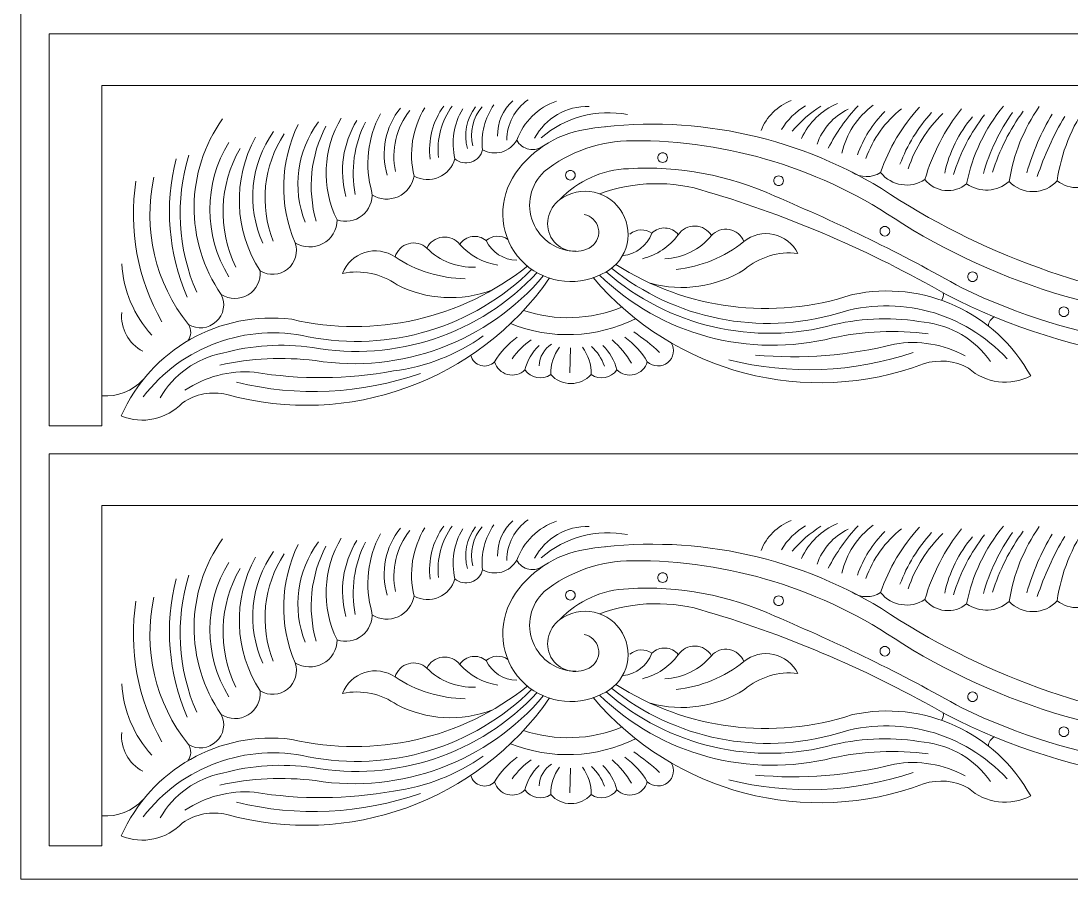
# Model space of a CAD drawing. Header units: millimetres. Extents: x 4338 to 4582, y 3188 to 3439.
# Drawn here: x 4337.5 to 4412.3, y 3316.9 to 3378 of the extents above; entities that cross this region are included whole.
import ezdxf

# ---------------------------------------------------------------- set-up
doc = ezdxf.new("R2010")
doc.units = ezdxf.units.MM
doc.header["$MEASUREMENT"] = 0
doc.layers.add('SITARA ALL', color=18, linetype='Continuous', true_color=0x000000)

msp = doc.modelspace()

# ---------------------------------------------------------------- linework, layer by layer
at = {"layer": 'SITARA ALL', "lineweight": 9}
for points, knots in [([(4337.525, 3438.894), (4337.525, 3438.894), (4581.525, 3438.894), (4581.525, 3438.894), (4581.525, 3438.894), (4581.525, 3316.894), (4581.525, 3316.894), (4581.525, 3316.894), (4337.525, 3316.894), (4337.525, 3316.894), (4337.525, 3316.894), (4337.525, 3438.894), (4337.525, 3438.894)], [0, 0, 0, 0, 0.25, 0.25, 0.25, 0.5, 0.5, 0.5, 0.75, 0.75, 0.75, 1, 1, 1, 1]), ([(4539.525, 3349.167), (4539.525, 3349.167), (4535.762, 3349.167), (4535.762, 3349.167), (4535.762, 3349.167), (4535.762, 3373.394), (4535.762, 3373.394), (4535.762, 3373.394), (4439.525, 3373.394), (4439.525, 3373.394), (4439.525, 3373.394), (4343.288, 3373.394), (4343.288, 3373.394), (4343.288, 3373.394), (4343.288, 3349.167), (4343.288, 3349.167), (4343.288, 3349.167), (4339.525, 3349.167), (4339.525, 3349.167), (4339.525, 3349.167), (4339.525, 3377.076), (4339.525, 3377.076)], [0, 0, 0, 0, 0.125, 0.125, 0.125, 0.25, 0.25, 0.25, 0.375, 0.375, 0.375, 0.5, 0.5, 0.5, 0.625, 0.625, 0.625, 0.75, 0.75, 0.75, 1, 1, 1, 1]), ([(4539.525, 3377.076), (4539.525, 3377.076), (4539.525, 3349.167), (4539.525, 3349.167), (4539.525, 3349.167), (4539.525, 3377.076), (4539.525, 3377.076), (4539.525, 3377.076), (4439.525, 3377.076), (4439.525, 3377.076), (4439.525, 3377.076), (4339.525, 3377.076), (4339.525, 3377.076), (4339.525, 3377.076), (4339.525, 3349.167), (4339.525, 3349.167)], [0, 0, 0, 0, 0.166667, 0.166667, 0.166667, 0.333333, 0.333333, 0.333333, 0.5, 0.5, 0.5, 0.666667, 0.666667, 0.666667, 1, 1, 1, 1]), ([(4366.274, 3371.815), (4365.382, 3370.358), (4365.105, 3368.607), (4365.505, 3366.946), (4365.393, 3366.299), (4364.967, 3365.751), (4364.368, 3365.483), (4363.769, 3365.215), (4363.072, 3365.265), (4362.515, 3365.612)], [0, 0, 0, 0, 0.25, 0.25, 0.25, 0.5, 0.5, 0.5, 1, 1, 1, 1]), ([(4371.19, 3372.029), (4370.542, 3371.093), (4370.254, 3369.956), (4370.378, 3368.825), (4370.793, 3368.592), (4371.284, 3368.533), (4371.742, 3368.662), (4372.2, 3368.792), (4372.587, 3369.096), (4372.819, 3369.512), (4373.295, 3370.813), (4374.332, 3371.832), (4375.64, 3372.288)], [0, 0, 0, 0, 0.2, 0.2, 0.2, 0.4, 0.4, 0.4, 0.6, 0.6, 0.6, 1, 1, 1, 1]), ([(4404.474, 3371.742), (4403.284, 3370.248), (4402.399, 3368.537), (4401.869, 3366.702), (4402.219, 3366.262), (4402.731, 3365.982), (4403.291, 3365.925), (4403.85, 3365.869), (4404.407, 3366.039), (4404.838, 3366.4), (4405.242, 3368.435), (4406.147, 3370.339), (4407.469, 3371.938)], [0, 0, 0, 0, 0.2, 0.2, 0.2, 0.4, 0.4, 0.4, 0.6, 0.6, 0.6, 1, 1, 1, 1]), ([(4410.003, 3371.895), (4408.9, 3370.303), (4408.17, 3368.485), (4407.866, 3366.573), (4407.025, 3365.807), (4405.761, 3365.735), (4404.838, 3366.4)], [0, 0, 0, 0, 0.333333, 0.333333, 0.333333, 1, 1, 1, 1]), ([(4413.46, 3372.084), (4412.31, 3370.46), (4411.564, 3368.586), (4411.284, 3366.616), (4412.167, 3365.922), (4413.422, 3365.967), (4414.251, 3366.725), (4415.246, 3365.954), (4416.67, 3366.106), (4417.476, 3367.072), (4417.732, 3368.918), (4418.603, 3370.623), (4419.949, 3371.912)], [0, 0, 0, 0, 0.2, 0.2, 0.2, 0.4, 0.4, 0.4, 0.6, 0.6, 0.6, 1, 1, 1, 1]), ([(4360.327, 3371.084), (4359, 3368.871), (4358.887, 3366.138), (4360.027, 3363.823), (4360.016, 3363.119), (4359.627, 3362.475), (4359.009, 3362.138), (4358.391, 3361.801), (4357.633, 3361.828), (4357.035, 3362.2)], [0, 0, 0, 0, 0.25, 0.25, 0.25, 0.5, 0.5, 0.5, 1, 1, 1, 1]), ([(4363.105, 3371.383), (4362.189, 3369.665), (4361.974, 3367.66), (4362.507, 3365.788), (4362.567, 3365.153), (4362.302, 3364.53), (4361.803, 3364.134), (4361.304, 3363.737), (4360.632, 3363.621), (4360.027, 3363.823)], [0, 0, 0, 0, 0.25, 0.25, 0.25, 0.5, 0.5, 0.5, 1, 1, 1, 1]), ([(4377.611, 3364.208), (4378.109, 3364.117), (4378.506, 3363.738), (4378.621, 3363.244), (4378.736, 3362.75), (4378.54, 3362.23), (4378.133, 3361.928), (4377.224, 3361.315), (4375.992, 3361.54), (4375.358, 3362.435), (4374.724, 3363.33), (4374.997, 3364.622), (4375.876, 3365.276), (4376.583, 3365.792), (4377.476, 3365.98), (4378.33, 3365.794), (4379.185, 3365.609), (4379.921, 3365.062), (4380.35, 3364.3), (4380.779, 3363.538), (4380.861, 3362.629), (4380.577, 3361.802), (4380.292, 3360.975), (4379.663, 3360.308), (4378.855, 3359.972), (4376.936, 3358.987), (4374.597, 3359.389), (4373.117, 3360.959), (4371.637, 3362.528), (4371.41, 3364.95), (4372.505, 3366.809), (4373.65, 3368.664), (4375.547, 3369.929), (4377.699, 3370.276), (4384.999, 3371.405), (4392.466, 3369.909), (4398.769, 3366.058), (4405.776, 3361.419), (4413.781, 3358.511), (4422.132, 3357.574), (4425.433, 3357.217), (4428.771, 3357.578), (4431.919, 3358.632)], [0, 0, 0, 0, 0.066667, 0.066667, 0.066667, 0.133333, 0.133333, 0.133333, 0.2, 0.2, 0.2, 0.266667, 0.266667, 0.266667, 0.333333, 0.333333, 0.333333, 0.4, 0.4, 0.4, 0.466667, 0.466667, 0.466667, 0.533333, 0.533333, 0.533333, 0.6, 0.6, 0.6, 0.666667, 0.666667, 0.666667, 0.733333, 0.733333, 0.733333, 0.8, 0.8, 0.8, 0.866667, 0.866667, 0.866667, 1, 1, 1, 1]), ([(4357.249, 3370.614), (4355.958, 3367.973), (4355.879, 3364.903), (4357.035, 3362.2), (4357.269, 3361.528), (4357.058, 3360.78), (4356.507, 3360.33), (4355.956, 3359.879), (4355.168, 3359.829), (4354.556, 3360.192)], [0, 0, 0, 0, 0.25, 0.25, 0.25, 0.5, 0.5, 0.5, 1, 1, 1, 1]), ([(4349.448, 3356.378), (4350.079, 3355.998), (4350.886, 3356.083), (4351.424, 3356.586), (4351.962, 3357.089), (4352.112, 3357.865), (4351.776, 3358.52), (4352.356, 3358.145), (4353.1, 3358.133), (4353.692, 3358.491), (4354.283, 3358.849), (4354.619, 3359.504), (4354.556, 3360.192), (4352.695, 3363.06), (4352.564, 3366.723), (4354.214, 3369.717)], [0, 0, 0, 0, 0.166667, 0.166667, 0.166667, 0.333333, 0.333333, 0.333333, 0.5, 0.5, 0.5, 0.666667, 0.666667, 0.666667, 1, 1, 1, 1]), ([(4372.81, 3369.495), (4372.995, 3369.169), (4373.313, 3368.94), (4373.68, 3368.866), (4374.048, 3368.791), (4374.428, 3368.879), (4374.725, 3369.108)], [0, 0, 0, 0, 0.333333, 0.333333, 0.333333, 1, 1, 1, 1]), ([(4433.02, 3358.271), (4430.84, 3357.178), (4428.441, 3356.586), (4426.002, 3356.539), (4416.936, 3356.338), (4408.001, 3358.771), (4400.285, 3363.538), (4394.63, 3367.441), (4387.915, 3369.511), (4381.043, 3369.468), (4378.765, 3369.468), (4376.555, 3368.696), (4374.772, 3367.276), (4373.78, 3366.351), (4373.461, 3364.909), (4373.971, 3363.651), (4374.482, 3362.394), (4375.687, 3361.581), (4377.044, 3361.609)], [0, 0, 0, 0, 0.142857, 0.142857, 0.142857, 0.285714, 0.285714, 0.285714, 0.428571, 0.428571, 0.428571, 0.571429, 0.571429, 0.571429, 0.714286, 0.714286, 0.714286, 1, 1, 1, 1]), ([(4365.505, 3366.946), (4366.047, 3366.653), (4366.692, 3366.624), (4367.258, 3366.866), (4367.824, 3367.108), (4368.248, 3367.591), (4368.412, 3368.184), (4368.731, 3367.904), (4369.175, 3367.814), (4369.579, 3367.946), (4369.983, 3368.079), (4370.286, 3368.41), (4370.378, 3368.825)], [0, 0, 0, 0, 0.2, 0.2, 0.2, 0.4, 0.4, 0.4, 0.6, 0.6, 0.6, 1, 1, 1, 1]), ([(4383.542, 3368.264), (4383.542, 3368.387), (4383.477, 3368.5), (4383.37, 3368.562), (4383.264, 3368.623), (4383.133, 3368.623), (4383.026, 3368.562), (4382.92, 3368.5), (4382.854, 3368.387), (4382.854, 3368.264), (4382.854, 3368.141), (4382.92, 3368.028), (4383.026, 3367.966), (4383.133, 3367.905), (4383.264, 3367.905), (4383.37, 3367.966), (4383.477, 3368.028), (4383.542, 3368.141), (4383.542, 3368.264)], [0, 0, 0, 0, 0.166667, 0.166667, 0.166667, 0.333333, 0.333333, 0.333333, 0.5, 0.5, 0.5, 0.666667, 0.666667, 0.666667, 0.833333, 0.833333, 0.833333, 1, 1, 1, 1]), ([(4375.876, 3365.276), (4377.151, 3366.626), (4378.911, 3367.416), (4380.767, 3367.473), (4384.343, 3367.692), (4387.92, 3367.022), (4391.175, 3365.523), (4395.737, 3363.606), (4400.184, 3361.423), (4404.491, 3358.987), (4412.527, 3355.112), (4421.54, 3353.75), (4430.362, 3355.081), (4432.64, 3355.211), (4434.587, 3356.765), (4435.215, 3358.96), (4435.39, 3359.442), (4435.305, 3359.981), (4434.99, 3360.387), (4434.675, 3360.792), (4434.178, 3361.007), (4433.667, 3360.957)], [0, 0, 0, 0, 0.125, 0.125, 0.125, 0.25, 0.25, 0.25, 0.375, 0.375, 0.375, 0.5, 0.5, 0.5, 0.625, 0.625, 0.625, 0.75, 0.75, 0.75, 1, 1, 1, 1]), ([(4376.978, 3367.011), (4376.978, 3367.134), (4376.913, 3367.248), (4376.807, 3367.309), (4376.7, 3367.37), (4376.569, 3367.37), (4376.463, 3367.309), (4376.356, 3367.248), (4376.291, 3367.134), (4376.291, 3367.011), (4376.291, 3366.888), (4376.356, 3366.775), (4376.463, 3366.713), (4376.569, 3366.652), (4376.7, 3366.652), (4376.807, 3366.713), (4376.913, 3366.775), (4376.978, 3366.888), (4376.978, 3367.011)], [0, 0, 0, 0, 0.166667, 0.166667, 0.166667, 0.333333, 0.333333, 0.333333, 0.5, 0.5, 0.5, 0.666667, 0.666667, 0.666667, 0.833333, 0.833333, 0.833333, 1, 1, 1, 1]), ([(4396.69, 3367.222), (4397.3, 3366.814), (4398.092, 3366.805), (4398.711, 3367.199), (4399.478, 3366.243), (4400.845, 3366.027), (4401.869, 3366.702)], [0, 0, 0, 0, 0.333333, 0.333333, 0.333333, 1, 1, 1, 1]), ([(4346.991, 3366.881), (4346.179, 3363.187), (4347.081, 3359.327), (4349.448, 3356.378), (4349.675, 3356.02), (4349.658, 3355.558), (4349.405, 3355.218)], [0, 0, 0, 0, 0.333333, 0.333333, 0.333333, 1, 1, 1, 1]), ([(4378.715, 3365.683), (4381.179, 3366.595), (4383.881, 3366.649), (4386.38, 3365.838), (4392.312, 3364.063), (4398.02, 3361.605), (4403.386, 3358.514), (4412.474, 3353.826), (4422.891, 3352.406), (4432.901, 3354.496), (4435.155, 3355.113), (4436.656, 3357.237), (4436.478, 3359.568), (4436.472, 3360.82), (4435.655, 3361.923), (4434.46, 3362.295), (4433.264, 3362.667), (4431.986, 3362.25), (4431.271, 3361.222), (4430.847, 3360.251), (4431.236, 3359.118), (4432.166, 3358.612), (4433.097, 3358.105), (4434.107, 3358.193), (4434.691, 3359.077), (4434.983, 3359.665), (4434.762, 3360.379), (4434.189, 3360.701), (4433.616, 3361.022), (4433.066, 3361.056), (4432.716, 3360.5)], [0, 0, 0, 0, 0.090909, 0.090909, 0.090909, 0.181818, 0.181818, 0.181818, 0.272727, 0.272727, 0.272727, 0.363636, 0.363636, 0.363636, 0.454545, 0.454545, 0.454545, 0.545455, 0.545455, 0.545455, 0.636364, 0.636364, 0.636364, 0.727273, 0.727273, 0.727273, 0.818182, 0.818182, 0.818182, 1, 1, 1, 1]), ([(4391.802, 3366.618), (4391.802, 3366.741), (4391.737, 3366.855), (4391.63, 3366.916), (4391.524, 3366.977), (4391.393, 3366.977), (4391.286, 3366.916), (4391.18, 3366.855), (4391.114, 3366.741), (4391.114, 3366.618), (4391.114, 3366.495), (4391.18, 3366.382), (4391.286, 3366.32), (4391.393, 3366.259), (4391.524, 3366.259), (4391.63, 3366.32), (4391.737, 3366.382), (4391.802, 3366.495), (4391.802, 3366.618)], [0, 0, 0, 0, 0.166667, 0.166667, 0.166667, 0.333333, 0.333333, 0.333333, 0.5, 0.5, 0.5, 0.666667, 0.666667, 0.666667, 0.833333, 0.833333, 0.833333, 1, 1, 1, 1]), ([(4407.866, 3366.573), (4408.312, 3366.099), (4408.936, 3365.834), (4409.586, 3365.843), (4410.236, 3365.852), (4410.851, 3366.131), (4411.284, 3366.616)], [0, 0, 0, 0, 0.333333, 0.333333, 0.333333, 1, 1, 1, 1]), ([(4383.355, 3361.065), (4384.644, 3361.118), (4385.851, 3361.714), (4386.675, 3362.707), (4386.43, 3363.121), (4385.99, 3363.379), (4385.509, 3363.392), (4385.029, 3363.404), (4384.579, 3363.172), (4384.313, 3362.772), (4383.687, 3361.923), (4382.783, 3361.319), (4381.759, 3361.066)], [0, 0, 0, 0, 0.2, 0.2, 0.2, 0.4, 0.4, 0.4, 0.6, 0.6, 0.6, 1, 1, 1, 1]), ([(4372.189, 3362.437), (4371.711, 3362.77), (4371.068, 3362.738), (4370.626, 3362.356), (4370.353, 3362.592), (4369.991, 3362.698), (4369.634, 3362.646), (4369.277, 3362.594), (4368.962, 3362.391), (4368.767, 3362.087)], [0, 0, 0, 0, 0.25, 0.25, 0.25, 0.5, 0.5, 0.5, 1, 1, 1, 1]), ([(4380.386, 3361.29), (4381.313, 3361.393), (4382.105, 3362.005), (4382.437, 3362.876), (4381.964, 3363.217), (4381.321, 3363.194), (4380.874, 3362.82)], [0, 0, 0, 0, 0.333333, 0.333333, 0.333333, 1, 1, 1, 1]), ([(4382.327, 3359.318), (4384.598, 3358.693), (4387.026, 3359.045), (4389.026, 3360.291), (4390.071, 3361.186), (4391.444, 3361.604), (4392.811, 3361.445), (4392.478, 3362.133), (4391.847, 3362.63), (4391.1, 3362.793), (4390.354, 3362.956), (4389.577, 3362.771), (4388.987, 3362.285), (4388.812, 3362.732), (4388.418, 3363.056), (4387.946, 3363.141), (4387.474, 3363.226), (4386.995, 3363.064), (4386.675, 3362.707)], [0, 0, 0, 0, 0.142857, 0.142857, 0.142857, 0.285714, 0.285714, 0.285714, 0.428571, 0.428571, 0.428571, 0.571429, 0.571429, 0.571429, 0.714286, 0.714286, 0.714286, 1, 1, 1, 1]), ([(4384.313, 3362.772), (4384.092, 3363.057), (4383.758, 3363.232), (4383.398, 3363.252), (4383.038, 3363.272), (4382.688, 3363.136), (4382.437, 3362.876)], [0, 0, 0, 0, 0.333333, 0.333333, 0.333333, 1, 1, 1, 1]), ([(4399.36, 3363.024), (4399.36, 3363.147), (4399.294, 3363.26), (4399.188, 3363.322), (4399.081, 3363.383), (4398.95, 3363.383), (4398.844, 3363.322), (4398.738, 3363.26), (4398.672, 3363.147), (4398.672, 3363.024), (4398.672, 3362.901), (4398.738, 3362.788), (4398.844, 3362.726), (4398.95, 3362.665), (4399.081, 3362.665), (4399.188, 3362.726), (4399.294, 3362.788), (4399.36, 3362.901), (4399.36, 3363.024)], [0, 0, 0, 0, 0.166667, 0.166667, 0.166667, 0.333333, 0.333333, 0.333333, 0.5, 0.5, 0.5, 0.666667, 0.666667, 0.666667, 0.833333, 0.833333, 0.833333, 1, 1, 1, 1]), ([(4366.421, 3361.816), (4366.069, 3362.142), (4365.574, 3362.263), (4365.111, 3362.135), (4364.649, 3362.007), (4364.288, 3361.653), (4364.154, 3361.192), (4365.635, 3360.207), (4367.366, 3359.667), (4369.144, 3359.637)], [0, 0, 0, 0, 0.25, 0.25, 0.25, 0.5, 0.5, 0.5, 1, 1, 1, 1]), ([(4371.462, 3360.613), (4370.419, 3360.775), (4369.466, 3361.297), (4368.767, 3362.087), (4368.466, 3362.462), (4367.994, 3362.655), (4367.517, 3362.599), (4367.039, 3362.543), (4366.627, 3362.25), (4366.421, 3361.816), (4367.329, 3360.899), (4368.583, 3360.41), (4369.872, 3360.472)], [0, 0, 0, 0, 0.2, 0.2, 0.2, 0.4, 0.4, 0.4, 0.6, 0.6, 0.6, 1, 1, 1, 1]), ([(4364.154, 3361.192), (4363.523, 3361.623), (4362.729, 3361.74), (4362, 3361.51), (4361.271, 3361.281), (4360.689, 3360.734), (4360.419, 3360.019), (4361.766, 3360.298), (4363.17, 3360.001), (4364.291, 3359.202), (4366.393, 3358.138), (4368.842, 3357.999), (4371.049, 3358.822)], [0, 0, 0, 0, 0.2, 0.2, 0.2, 0.4, 0.4, 0.4, 0.6, 0.6, 0.6, 1, 1, 1, 1]), ([(4373.595, 3360.551), (4368.877, 3356.775), (4362.681, 3355.374), (4356.797, 3356.749), (4351.673, 3357.393), (4346.739, 3354.599), (4344.663, 3349.871), (4346.171, 3349.247), (4347.906, 3349.617), (4349.026, 3350.804), (4349.946, 3351.437), (4351.092, 3351.652), (4352.179, 3351.396), (4360.828, 3349.001), (4370.039, 3352.323), (4375.157, 3359.695)], [0, 0, 0, 0, 0.166667, 0.166667, 0.166667, 0.333333, 0.333333, 0.333333, 0.5, 0.5, 0.5, 0.666667, 0.666667, 0.666667, 1, 1, 1, 1]), ([(4379.874, 3360.663), (4384.874, 3357.44), (4391.056, 3356.646), (4396.707, 3358.506), (4401.748, 3359.6), (4406.914, 3357.242), (4409.398, 3352.72), (4407.952, 3351.966), (4406.189, 3352.185), (4404.969, 3353.267), (4403.997, 3353.816), (4402.838, 3353.93), (4401.777, 3353.579), (4393.43, 3350.45), (4384.009, 3352.912), (4378.251, 3359.717)], [0, 0, 0, 0, 0.166667, 0.166667, 0.166667, 0.333333, 0.333333, 0.333333, 0.5, 0.5, 0.5, 0.666667, 0.666667, 0.666667, 1, 1, 1, 1]), ([(4373.899, 3360.321), (4369.725, 3356.167), (4363.75, 3354.365), (4357.974, 3355.512), (4353.555, 3356.492), (4348.974, 3354.82), (4346.229, 3351.222)], [0, 0, 0, 0, 0.333333, 0.333333, 0.333333, 1, 1, 1, 1]), ([(4374.278, 3360.083), (4370.206, 3355.696), (4364.175, 3353.682), (4358.283, 3354.736), (4356.142, 3355.047), (4353.96, 3354.911), (4351.874, 3354.337), (4349.998, 3353.975), (4348.375, 3352.811), (4347.431, 3351.15)], [0, 0, 0, 0, 0.25, 0.25, 0.25, 0.5, 0.5, 0.5, 1, 1, 1, 1]), ([(4351.672, 3353.492), (4353.904, 3353.984), (4356.205, 3354.09), (4358.473, 3353.806), (4364.58, 3352.84), (4370.742, 3355.132), (4374.727, 3359.859)], [0, 0, 0, 0, 0.333333, 0.333333, 0.333333, 1, 1, 1, 1]), ([(4378.703, 3359.898), (4383.089, 3355.634), (4389.362, 3353.941), (4395.295, 3355.427), (4397.529, 3355.909), (4399.831, 3356.005), (4402.098, 3355.712)], [0, 0, 0, 0, 0.333333, 0.333333, 0.333333, 1, 1, 1, 1]), ([(4406.528, 3353.751), (4405.441, 3355.323), (4403.723, 3356.34), (4401.822, 3356.536), (4399.693, 3356.924), (4397.508, 3356.868), (4395.403, 3356.37), (4389.709, 3354.822), (4383.614, 3356.237), (4379.181, 3360.13)], [0, 0, 0, 0, 0.25, 0.25, 0.25, 0.5, 0.5, 0.5, 1, 1, 1, 1]), ([(4379.568, 3360.388), (4384.078, 3356.747), (4390.079, 3355.544), (4395.643, 3357.171), (4399.954, 3358.535), (4404.669, 3357.268), (4407.719, 3353.929)], [0, 0, 0, 0, 0.333333, 0.333333, 0.333333, 1, 1, 1, 1]), ([(4405.604, 3359.782), (4405.604, 3359.905), (4405.538, 3360.018), (4405.432, 3360.08), (4405.326, 3360.141), (4405.195, 3360.141), (4405.088, 3360.08), (4404.982, 3360.018), (4404.916, 3359.905), (4404.916, 3359.782), (4404.916, 3359.659), (4404.982, 3359.545), (4405.088, 3359.484), (4405.195, 3359.422), (4405.326, 3359.422), (4405.432, 3359.484), (4405.538, 3359.545), (4405.604, 3359.659), (4405.604, 3359.782)], [0, 0, 0, 0, 0.166667, 0.166667, 0.166667, 0.333333, 0.333333, 0.333333, 0.5, 0.5, 0.5, 0.666667, 0.666667, 0.666667, 0.833333, 0.833333, 0.833333, 1, 1, 1, 1]), ([(4412.102, 3357.293), (4412.102, 3357.416), (4412.037, 3357.529), (4411.93, 3357.591), (4411.824, 3357.652), (4411.693, 3357.652), (4411.586, 3357.591), (4411.48, 3357.529), (4411.414, 3357.416), (4411.414, 3357.293), (4411.414, 3357.17), (4411.48, 3357.057), (4411.586, 3356.995), (4411.693, 3356.934), (4411.824, 3356.934), (4411.93, 3356.995), (4412.037, 3357.057), (4412.102, 3357.17), (4412.102, 3357.293)], [0, 0, 0, 0, 0.166667, 0.166667, 0.166667, 0.333333, 0.333333, 0.333333, 0.5, 0.5, 0.5, 0.666667, 0.666667, 0.666667, 0.833333, 0.833333, 0.833333, 1, 1, 1, 1]), ([(4349.189, 3351.695), (4350.639, 3352.669), (4352.378, 3353.123), (4354.12, 3352.984), (4357.407, 3352.439), (4360.762, 3352.468), (4364.039, 3353.07), (4366.342, 3353.368), (4368.536, 3354.223), (4370.432, 3355.562)], [0, 0, 0, 0, 0.25, 0.25, 0.25, 0.5, 0.5, 0.5, 1, 1, 1, 1]), ([(4372.837, 3355.471), (4372.183, 3355.01), (4371.637, 3354.412), (4371.238, 3353.718), (4370.982, 3353.46), (4370.607, 3353.36), (4370.256, 3353.455), (4369.905, 3353.55), (4369.631, 3353.83), (4369.54, 3354.182)], [0, 0, 0, 0, 0.25, 0.25, 0.25, 0.5, 0.5, 0.5, 1, 1, 1, 1]), ([(4389.815, 3354.205), (4393.132, 3353.893), (4396.477, 3354.159), (4399.704, 3354.991), (4401.427, 3355.283), (4403.198, 3354.983), (4404.729, 3354.14)], [0, 0, 0, 0, 0.333333, 0.333333, 0.333333, 1, 1, 1, 1]), ([(4371.238, 3353.718), (4371.368, 3353.279), (4371.718, 3352.94), (4372.161, 3352.825), (4372.604, 3352.709), (4373.072, 3352.831), (4373.399, 3353.151), (4373.557, 3353.811), (4373.905, 3354.411), (4374.4, 3354.876)], [0, 0, 0, 0, 0.25, 0.25, 0.25, 0.5, 0.5, 0.5, 1, 1, 1, 1]), ([(4375.852, 3354.764), (4375.436, 3354.201), (4375.217, 3353.516), (4375.23, 3352.816), (4374.632, 3352.404), (4373.814, 3352.555), (4373.399, 3353.151)], [0, 0, 0, 0, 0.333333, 0.333333, 0.333333, 1, 1, 1, 1]), ([(4375.23, 3352.816), (4375.594, 3352.402), (4376.12, 3352.168), (4376.671, 3352.177), (4377.222, 3352.168), (4377.749, 3352.402), (4378.112, 3352.816), (4378.126, 3353.516), (4377.907, 3354.201), (4377.49, 3354.764)], [0, 0, 0, 0, 0.25, 0.25, 0.25, 0.5, 0.5, 0.5, 1, 1, 1, 1]), ([(4383.802, 3355.074), (4384.082, 3354.613), (4383.985, 3354.017), (4383.573, 3353.669), (4383.162, 3353.321), (4382.512, 3353.366), (4382.104, 3353.718), (4381.977, 3353.28), (4381.628, 3352.94), (4381.187, 3352.823), (4380.745, 3352.706), (4380.271, 3352.833), (4379.943, 3353.151), (4379.785, 3353.811), (4379.437, 3354.411), (4378.942, 3354.876)], [0, 0, 0, 0, 0.166667, 0.166667, 0.166667, 0.333333, 0.333333, 0.333333, 0.5, 0.5, 0.5, 0.666667, 0.666667, 0.666667, 1, 1, 1, 1]), ([(4539.525, 3319.258), (4539.525, 3319.258), (4535.762, 3319.258), (4535.762, 3319.258), (4535.762, 3319.258), (4535.762, 3343.485), (4535.762, 3343.485), (4535.762, 3343.485), (4439.525, 3343.485), (4439.525, 3343.485), (4439.525, 3343.485), (4343.288, 3343.485), (4343.288, 3343.485), (4343.288, 3343.485), (4343.288, 3319.258), (4343.288, 3319.258), (4343.288, 3319.258), (4339.525, 3319.258), (4339.525, 3319.258), (4339.525, 3319.258), (4339.525, 3347.167), (4339.525, 3347.167)], [0, 0, 0, 0, 0.125, 0.125, 0.125, 0.25, 0.25, 0.25, 0.375, 0.375, 0.375, 0.5, 0.5, 0.5, 0.625, 0.625, 0.625, 0.75, 0.75, 0.75, 1, 1, 1, 1]), ([(4539.525, 3347.167), (4539.525, 3347.167), (4539.525, 3319.258), (4539.525, 3319.258), (4539.525, 3319.258), (4539.525, 3347.167), (4539.525, 3347.167), (4539.525, 3347.167), (4439.525, 3347.167), (4439.525, 3347.167), (4439.525, 3347.167), (4339.525, 3347.167), (4339.525, 3347.167), (4339.525, 3347.167), (4339.525, 3319.258), (4339.525, 3319.258)], [0, 0, 0, 0, 0.166667, 0.166667, 0.166667, 0.333333, 0.333333, 0.333333, 0.5, 0.5, 0.5, 0.666667, 0.666667, 0.666667, 1, 1, 1, 1]), ([(4366.274, 3341.906), (4365.382, 3340.449), (4365.105, 3338.698), (4365.505, 3337.037), (4365.393, 3336.39), (4364.967, 3335.842), (4364.368, 3335.574), (4363.769, 3335.306), (4363.072, 3335.356), (4362.515, 3335.703)], [0, 0, 0, 0, 0.25, 0.25, 0.25, 0.5, 0.5, 0.5, 1, 1, 1, 1]), ([(4371.19, 3342.12), (4370.542, 3341.184), (4370.254, 3340.047), (4370.378, 3338.916), (4370.793, 3338.683), (4371.284, 3338.624), (4371.742, 3338.753), (4372.2, 3338.883), (4372.587, 3339.187), (4372.819, 3339.603), (4373.295, 3340.904), (4374.332, 3341.923), (4375.64, 3342.379)], [0, 0, 0, 0, 0.2, 0.2, 0.2, 0.4, 0.4, 0.4, 0.6, 0.6, 0.6, 1, 1, 1, 1]), ([(4404.474, 3341.833), (4403.284, 3340.339), (4402.399, 3338.628), (4401.869, 3336.793), (4402.219, 3336.353), (4402.731, 3336.073), (4403.291, 3336.016), (4403.85, 3335.96), (4404.407, 3336.13), (4404.838, 3336.491), (4405.242, 3338.526), (4406.147, 3340.43), (4407.469, 3342.029)], [0, 0, 0, 0, 0.2, 0.2, 0.2, 0.4, 0.4, 0.4, 0.6, 0.6, 0.6, 1, 1, 1, 1]), ([(4410.003, 3341.986), (4408.9, 3340.394), (4408.17, 3338.576), (4407.866, 3336.664), (4407.025, 3335.897), (4405.761, 3335.826), (4404.838, 3336.491)], [0, 0, 0, 0, 0.333333, 0.333333, 0.333333, 1, 1, 1, 1]), ([(4413.46, 3342.175), (4412.31, 3340.551), (4411.564, 3338.677), (4411.284, 3336.707), (4412.167, 3336.013), (4413.422, 3336.058), (4414.251, 3336.816), (4415.246, 3336.045), (4416.67, 3336.197), (4417.476, 3337.163), (4417.732, 3339.009), (4418.603, 3340.714), (4419.949, 3342.003)], [0, 0, 0, 0, 0.2, 0.2, 0.2, 0.4, 0.4, 0.4, 0.6, 0.6, 0.6, 1, 1, 1, 1]), ([(4360.327, 3341.175), (4359, 3338.962), (4358.887, 3336.229), (4360.027, 3333.914), (4360.016, 3333.21), (4359.627, 3332.566), (4359.009, 3332.229), (4358.391, 3331.892), (4357.633, 3331.918), (4357.035, 3332.291)], [0, 0, 0, 0, 0.25, 0.25, 0.25, 0.5, 0.5, 0.5, 1, 1, 1, 1]), ([(4363.105, 3341.474), (4362.189, 3339.756), (4361.974, 3337.751), (4362.507, 3335.879), (4362.567, 3335.244), (4362.302, 3334.621), (4361.803, 3334.225), (4361.304, 3333.828), (4360.632, 3333.712), (4360.027, 3333.914)], [0, 0, 0, 0, 0.25, 0.25, 0.25, 0.5, 0.5, 0.5, 1, 1, 1, 1]), ([(4377.611, 3334.299), (4378.109, 3334.208), (4378.506, 3333.829), (4378.621, 3333.335), (4378.736, 3332.841), (4378.54, 3332.321), (4378.133, 3332.019), (4377.224, 3331.406), (4375.992, 3331.631), (4375.358, 3332.526), (4374.724, 3333.421), (4374.997, 3334.713), (4375.876, 3335.367), (4376.583, 3335.883), (4377.476, 3336.071), (4378.33, 3335.885), (4379.185, 3335.7), (4379.921, 3335.153), (4380.35, 3334.391), (4380.779, 3333.629), (4380.861, 3332.72), (4380.577, 3331.893), (4380.292, 3331.066), (4379.663, 3330.399), (4378.855, 3330.063), (4376.936, 3329.078), (4374.597, 3329.48), (4373.117, 3331.05), (4371.637, 3332.619), (4371.41, 3335.041), (4372.505, 3336.9), (4373.65, 3338.755), (4375.547, 3340.02), (4377.699, 3340.367), (4384.999, 3341.496), (4392.466, 3340), (4398.769, 3336.149), (4405.776, 3331.51), (4413.781, 3328.602), (4422.132, 3327.665), (4425.433, 3327.308), (4428.771, 3327.669), (4431.919, 3328.723)], [0, 0, 0, 0, 0.066667, 0.066667, 0.066667, 0.133333, 0.133333, 0.133333, 0.2, 0.2, 0.2, 0.266667, 0.266667, 0.266667, 0.333333, 0.333333, 0.333333, 0.4, 0.4, 0.4, 0.466667, 0.466667, 0.466667, 0.533333, 0.533333, 0.533333, 0.6, 0.6, 0.6, 0.666667, 0.666667, 0.666667, 0.733333, 0.733333, 0.733333, 0.8, 0.8, 0.8, 0.866667, 0.866667, 0.866667, 1, 1, 1, 1]), ([(4357.249, 3340.705), (4355.958, 3338.064), (4355.879, 3334.994), (4357.035, 3332.291), (4357.269, 3331.619), (4357.058, 3330.871), (4356.507, 3330.421), (4355.956, 3329.97), (4355.168, 3329.92), (4354.556, 3330.283)], [0, 0, 0, 0, 0.25, 0.25, 0.25, 0.5, 0.5, 0.5, 1, 1, 1, 1]), ([(4349.448, 3326.469), (4350.079, 3326.089), (4350.886, 3326.174), (4351.424, 3326.677), (4351.962, 3327.18), (4352.112, 3327.956), (4351.776, 3328.611), (4352.356, 3328.236), (4353.1, 3328.224), (4353.692, 3328.582), (4354.283, 3328.94), (4354.619, 3329.595), (4354.556, 3330.283), (4352.695, 3333.151), (4352.564, 3336.814), (4354.214, 3339.808)], [0, 0, 0, 0, 0.166667, 0.166667, 0.166667, 0.333333, 0.333333, 0.333333, 0.5, 0.5, 0.5, 0.666667, 0.666667, 0.666667, 1, 1, 1, 1]), ([(4372.81, 3339.586), (4372.995, 3339.26), (4373.313, 3339.031), (4373.68, 3338.956), (4374.048, 3338.882), (4374.428, 3338.97), (4374.725, 3339.199)], [0, 0, 0, 0, 0.333333, 0.333333, 0.333333, 1, 1, 1, 1]), ([(4433.02, 3328.362), (4430.84, 3327.269), (4428.441, 3326.677), (4426.002, 3326.63), (4416.936, 3326.429), (4408.001, 3328.862), (4400.285, 3333.629), (4394.63, 3337.532), (4387.915, 3339.602), (4381.043, 3339.559), (4378.765, 3339.559), (4376.555, 3338.787), (4374.772, 3337.367), (4373.78, 3336.442), (4373.461, 3335), (4373.971, 3333.742), (4374.482, 3332.485), (4375.687, 3331.672), (4377.044, 3331.7)], [0, 0, 0, 0, 0.142857, 0.142857, 0.142857, 0.285714, 0.285714, 0.285714, 0.428571, 0.428571, 0.428571, 0.571429, 0.571429, 0.571429, 0.714286, 0.714286, 0.714286, 1, 1, 1, 1]), ([(4365.505, 3337.037), (4366.047, 3336.744), (4366.692, 3336.715), (4367.258, 3336.957), (4367.824, 3337.199), (4368.248, 3337.682), (4368.412, 3338.275), (4368.731, 3337.995), (4369.175, 3337.905), (4369.579, 3338.037), (4369.983, 3338.17), (4370.286, 3338.501), (4370.378, 3338.916)], [0, 0, 0, 0, 0.2, 0.2, 0.2, 0.4, 0.4, 0.4, 0.6, 0.6, 0.6, 1, 1, 1, 1]), ([(4383.542, 3338.355), (4383.542, 3338.478), (4383.477, 3338.591), (4383.37, 3338.653), (4383.264, 3338.714), (4383.133, 3338.714), (4383.026, 3338.653), (4382.92, 3338.591), (4382.854, 3338.478), (4382.854, 3338.355), (4382.854, 3338.232), (4382.92, 3338.118), (4383.026, 3338.057), (4383.133, 3337.996), (4383.264, 3337.996), (4383.37, 3338.057), (4383.477, 3338.118), (4383.542, 3338.232), (4383.542, 3338.355)], [0, 0, 0, 0, 0.166667, 0.166667, 0.166667, 0.333333, 0.333333, 0.333333, 0.5, 0.5, 0.5, 0.666667, 0.666667, 0.666667, 0.833333, 0.833333, 0.833333, 1, 1, 1, 1]), ([(4375.876, 3335.367), (4377.151, 3336.717), (4378.911, 3337.507), (4380.767, 3337.564), (4384.343, 3337.783), (4387.92, 3337.113), (4391.175, 3335.614), (4395.737, 3333.697), (4400.184, 3331.514), (4404.491, 3329.078), (4412.527, 3325.203), (4421.54, 3323.841), (4430.362, 3325.172), (4432.64, 3325.302), (4434.587, 3326.856), (4435.215, 3329.051), (4435.39, 3329.533), (4435.305, 3330.072), (4434.99, 3330.478), (4434.675, 3330.883), (4434.178, 3331.098), (4433.667, 3331.048)], [0, 0, 0, 0, 0.125, 0.125, 0.125, 0.25, 0.25, 0.25, 0.375, 0.375, 0.375, 0.5, 0.5, 0.5, 0.625, 0.625, 0.625, 0.75, 0.75, 0.75, 1, 1, 1, 1]), ([(4376.978, 3337.102), (4376.978, 3337.225), (4376.913, 3337.339), (4376.807, 3337.4), (4376.7, 3337.461), (4376.569, 3337.461), (4376.463, 3337.4), (4376.356, 3337.339), (4376.291, 3337.225), (4376.291, 3337.102), (4376.291, 3336.979), (4376.356, 3336.866), (4376.463, 3336.804), (4376.569, 3336.743), (4376.7, 3336.743), (4376.807, 3336.804), (4376.913, 3336.866), (4376.978, 3336.979), (4376.978, 3337.102)], [0, 0, 0, 0, 0.166667, 0.166667, 0.166667, 0.333333, 0.333333, 0.333333, 0.5, 0.5, 0.5, 0.666667, 0.666667, 0.666667, 0.833333, 0.833333, 0.833333, 1, 1, 1, 1]), ([(4396.69, 3337.313), (4397.3, 3336.905), (4398.092, 3336.896), (4398.711, 3337.29), (4399.478, 3336.334), (4400.845, 3336.118), (4401.869, 3336.793)], [0, 0, 0, 0, 0.333333, 0.333333, 0.333333, 1, 1, 1, 1]), ([(4346.991, 3336.972), (4346.179, 3333.278), (4347.081, 3329.418), (4349.448, 3326.469), (4349.675, 3326.111), (4349.658, 3325.649), (4349.405, 3325.309)], [0, 0, 0, 0, 0.333333, 0.333333, 0.333333, 1, 1, 1, 1]), ([(4378.715, 3335.774), (4381.179, 3336.686), (4383.881, 3336.74), (4386.38, 3335.929), (4392.312, 3334.154), (4398.02, 3331.696), (4403.386, 3328.605), (4412.474, 3323.917), (4422.891, 3322.497), (4432.901, 3324.587), (4435.155, 3325.204), (4436.656, 3327.328), (4436.478, 3329.659), (4436.472, 3330.911), (4435.655, 3332.014), (4434.46, 3332.386), (4433.264, 3332.758), (4431.986, 3332.341), (4431.271, 3331.313), (4430.847, 3330.342), (4431.236, 3329.209), (4432.166, 3328.703), (4433.097, 3328.196), (4434.107, 3328.284), (4434.691, 3329.168), (4434.983, 3329.756), (4434.762, 3330.47), (4434.189, 3330.792), (4433.616, 3331.113), (4433.066, 3331.147), (4432.716, 3330.591)], [0, 0, 0, 0, 0.090909, 0.090909, 0.090909, 0.181818, 0.181818, 0.181818, 0.272727, 0.272727, 0.272727, 0.363636, 0.363636, 0.363636, 0.454545, 0.454545, 0.454545, 0.545455, 0.545455, 0.545455, 0.636364, 0.636364, 0.636364, 0.727273, 0.727273, 0.727273, 0.818182, 0.818182, 0.818182, 1, 1, 1, 1]), ([(4391.802, 3336.709), (4391.802, 3336.832), (4391.737, 3336.946), (4391.63, 3337.007), (4391.524, 3337.068), (4391.393, 3337.068), (4391.286, 3337.007), (4391.18, 3336.946), (4391.114, 3336.832), (4391.114, 3336.709), (4391.114, 3336.586), (4391.18, 3336.473), (4391.286, 3336.411), (4391.393, 3336.35), (4391.524, 3336.35), (4391.63, 3336.411), (4391.737, 3336.473), (4391.802, 3336.586), (4391.802, 3336.709)], [0, 0, 0, 0, 0.166667, 0.166667, 0.166667, 0.333333, 0.333333, 0.333333, 0.5, 0.5, 0.5, 0.666667, 0.666667, 0.666667, 0.833333, 0.833333, 0.833333, 1, 1, 1, 1]), ([(4407.866, 3336.664), (4408.312, 3336.19), (4408.936, 3335.925), (4409.586, 3335.934), (4410.236, 3335.943), (4410.851, 3336.222), (4411.284, 3336.707)], [0, 0, 0, 0, 0.333333, 0.333333, 0.333333, 1, 1, 1, 1]), ([(4372.189, 3332.528), (4371.711, 3332.861), (4371.068, 3332.829), (4370.626, 3332.447), (4370.353, 3332.683), (4369.991, 3332.789), (4369.634, 3332.737), (4369.277, 3332.685), (4368.962, 3332.482), (4368.767, 3332.178)], [0, 0, 0, 0, 0.25, 0.25, 0.25, 0.5, 0.5, 0.5, 1, 1, 1, 1]), ([(4380.386, 3331.381), (4381.313, 3331.484), (4382.105, 3332.096), (4382.437, 3332.967), (4381.964, 3333.308), (4381.321, 3333.285), (4380.874, 3332.91)], [0, 0, 0, 0, 0.333333, 0.333333, 0.333333, 1, 1, 1, 1]), ([(4383.355, 3331.156), (4384.644, 3331.209), (4385.851, 3331.805), (4386.675, 3332.798), (4386.43, 3333.212), (4385.99, 3333.47), (4385.509, 3333.483), (4385.029, 3333.495), (4384.579, 3333.263), (4384.313, 3332.863), (4383.687, 3332.014), (4382.783, 3331.41), (4381.759, 3331.157)], [0, 0, 0, 0, 0.2, 0.2, 0.2, 0.4, 0.4, 0.4, 0.6, 0.6, 0.6, 1, 1, 1, 1]), ([(4382.327, 3329.409), (4384.599, 3328.784), (4387.026, 3329.136), (4389.026, 3330.382), (4390.071, 3331.277), (4391.444, 3331.695), (4392.811, 3331.536), (4392.478, 3332.224), (4391.847, 3332.721), (4391.1, 3332.884), (4390.354, 3333.047), (4389.577, 3332.862), (4388.987, 3332.376), (4388.812, 3332.823), (4388.418, 3333.147), (4387.946, 3333.232), (4387.474, 3333.317), (4386.995, 3333.155), (4386.675, 3332.798)], [0, 0, 0, 0, 0.142857, 0.142857, 0.142857, 0.285714, 0.285714, 0.285714, 0.428571, 0.428571, 0.428571, 0.571429, 0.571429, 0.571429, 0.714286, 0.714286, 0.714286, 1, 1, 1, 1]), ([(4384.313, 3332.863), (4384.092, 3333.148), (4383.758, 3333.323), (4383.398, 3333.343), (4383.038, 3333.363), (4382.688, 3333.227), (4382.437, 3332.967)], [0, 0, 0, 0, 0.333333, 0.333333, 0.333333, 1, 1, 1, 1]), ([(4399.36, 3333.115), (4399.36, 3333.238), (4399.294, 3333.351), (4399.188, 3333.413), (4399.081, 3333.474), (4398.95, 3333.474), (4398.844, 3333.413), (4398.738, 3333.351), (4398.672, 3333.238), (4398.672, 3333.115), (4398.672, 3332.992), (4398.738, 3332.879), (4398.844, 3332.817), (4398.95, 3332.756), (4399.081, 3332.756), (4399.188, 3332.817), (4399.294, 3332.879), (4399.36, 3332.992), (4399.36, 3333.115)], [0, 0, 0, 0, 0.166667, 0.166667, 0.166667, 0.333333, 0.333333, 0.333333, 0.5, 0.5, 0.5, 0.666667, 0.666667, 0.666667, 0.833333, 0.833333, 0.833333, 1, 1, 1, 1]), ([(4366.421, 3331.907), (4366.069, 3332.233), (4365.574, 3332.354), (4365.111, 3332.226), (4364.649, 3332.098), (4364.288, 3331.744), (4364.154, 3331.283), (4365.635, 3330.298), (4367.366, 3329.758), (4369.144, 3329.728)], [0, 0, 0, 0, 0.25, 0.25, 0.25, 0.5, 0.5, 0.5, 1, 1, 1, 1]), ([(4371.462, 3330.704), (4370.419, 3330.866), (4369.466, 3331.388), (4368.767, 3332.178), (4368.466, 3332.553), (4367.994, 3332.746), (4367.517, 3332.69), (4367.039, 3332.634), (4366.627, 3332.341), (4366.421, 3331.907), (4367.329, 3330.99), (4368.583, 3330.501), (4369.872, 3330.563)], [0, 0, 0, 0, 0.2, 0.2, 0.2, 0.4, 0.4, 0.4, 0.6, 0.6, 0.6, 1, 1, 1, 1]), ([(4364.154, 3331.283), (4363.523, 3331.714), (4362.729, 3331.831), (4362, 3331.601), (4361.271, 3331.372), (4360.689, 3330.825), (4360.419, 3330.11), (4361.766, 3330.389), (4363.17, 3330.092), (4364.291, 3329.293), (4366.393, 3328.228), (4368.842, 3328.09), (4371.049, 3328.913)], [0, 0, 0, 0, 0.2, 0.2, 0.2, 0.4, 0.4, 0.4, 0.6, 0.6, 0.6, 1, 1, 1, 1]), ([(4373.595, 3330.642), (4368.877, 3326.866), (4362.681, 3325.465), (4356.797, 3326.84), (4351.673, 3327.484), (4346.739, 3324.69), (4344.663, 3319.962), (4346.171, 3319.338), (4347.906, 3319.708), (4349.026, 3320.895), (4349.946, 3321.528), (4351.092, 3321.743), (4352.179, 3321.487), (4360.828, 3319.092), (4370.039, 3322.414), (4375.157, 3329.786)], [0, 0, 0, 0, 0.166667, 0.166667, 0.166667, 0.333333, 0.333333, 0.333333, 0.5, 0.5, 0.5, 0.666667, 0.666667, 0.666667, 1, 1, 1, 1]), ([(4379.874, 3330.754), (4384.874, 3327.531), (4391.056, 3326.737), (4396.707, 3328.597), (4401.748, 3329.691), (4406.914, 3327.333), (4409.398, 3322.811), (4407.952, 3322.057), (4406.189, 3322.275), (4404.969, 3323.358), (4403.997, 3323.907), (4402.838, 3324.021), (4401.777, 3323.67), (4393.43, 3320.541), (4384.009, 3323.003), (4378.251, 3329.808)], [0, 0, 0, 0, 0.166667, 0.166667, 0.166667, 0.333333, 0.333333, 0.333333, 0.5, 0.5, 0.5, 0.666667, 0.666667, 0.666667, 1, 1, 1, 1]), ([(4373.899, 3330.412), (4369.725, 3326.258), (4363.75, 3324.456), (4357.974, 3325.603), (4353.555, 3326.583), (4348.974, 3324.911), (4346.229, 3321.313)], [0, 0, 0, 0, 0.333333, 0.333333, 0.333333, 1, 1, 1, 1]), ([(4374.278, 3330.174), (4370.206, 3325.787), (4364.175, 3323.773), (4358.283, 3324.827), (4356.142, 3325.138), (4353.96, 3325.002), (4351.874, 3324.428), (4349.998, 3324.066), (4348.375, 3322.902), (4347.431, 3321.241)], [0, 0, 0, 0, 0.25, 0.25, 0.25, 0.5, 0.5, 0.5, 1, 1, 1, 1]), ([(4351.672, 3323.583), (4353.904, 3324.075), (4356.205, 3324.181), (4358.473, 3323.897), (4364.58, 3322.931), (4370.742, 3325.223), (4374.727, 3329.95)], [0, 0, 0, 0, 0.333333, 0.333333, 0.333333, 1, 1, 1, 1]), ([(4378.703, 3329.989), (4383.089, 3325.725), (4389.362, 3324.032), (4395.295, 3325.518), (4397.529, 3326), (4399.831, 3326.096), (4402.098, 3325.803)], [0, 0, 0, 0, 0.333333, 0.333333, 0.333333, 1, 1, 1, 1]), ([(4406.528, 3323.842), (4405.441, 3325.414), (4403.723, 3326.431), (4401.822, 3326.627), (4399.693, 3327.015), (4397.508, 3326.959), (4395.403, 3326.461), (4389.709, 3324.913), (4383.614, 3326.328), (4379.181, 3330.221)], [0, 0, 0, 0, 0.25, 0.25, 0.25, 0.5, 0.5, 0.5, 1, 1, 1, 1]), ([(4379.568, 3330.479), (4384.078, 3326.838), (4390.079, 3325.635), (4395.643, 3327.262), (4399.954, 3328.626), (4404.669, 3327.359), (4407.719, 3324.02)], [0, 0, 0, 0, 0.333333, 0.333333, 0.333333, 1, 1, 1, 1]), ([(4405.604, 3329.873), (4405.604, 3329.996), (4405.538, 3330.109), (4405.432, 3330.171), (4405.326, 3330.232), (4405.195, 3330.232), (4405.088, 3330.171), (4404.982, 3330.109), (4404.916, 3329.996), (4404.916, 3329.873), (4404.916, 3329.75), (4404.982, 3329.636), (4405.088, 3329.575), (4405.195, 3329.513), (4405.326, 3329.513), (4405.432, 3329.575), (4405.538, 3329.636), (4405.604, 3329.75), (4405.604, 3329.873)], [0, 0, 0, 0, 0.166667, 0.166667, 0.166667, 0.333333, 0.333333, 0.333333, 0.5, 0.5, 0.5, 0.666667, 0.666667, 0.666667, 0.833333, 0.833333, 0.833333, 1, 1, 1, 1]), ([(4412.102, 3327.384), (4412.102, 3327.507), (4412.037, 3327.62), (4411.93, 3327.682), (4411.824, 3327.743), (4411.693, 3327.743), (4411.586, 3327.682), (4411.48, 3327.62), (4411.414, 3327.507), (4411.414, 3327.384), (4411.414, 3327.261), (4411.48, 3327.148), (4411.586, 3327.086), (4411.693, 3327.025), (4411.824, 3327.025), (4411.93, 3327.086), (4412.037, 3327.148), (4412.102, 3327.261), (4412.102, 3327.384)], [0, 0, 0, 0, 0.166667, 0.166667, 0.166667, 0.333333, 0.333333, 0.333333, 0.5, 0.5, 0.5, 0.666667, 0.666667, 0.666667, 0.833333, 0.833333, 0.833333, 1, 1, 1, 1]), ([(4349.189, 3321.786), (4350.639, 3322.76), (4352.378, 3323.214), (4354.12, 3323.075), (4357.407, 3322.53), (4360.762, 3322.559), (4364.039, 3323.161), (4366.342, 3323.459), (4368.536, 3324.314), (4370.432, 3325.653)], [0, 0, 0, 0, 0.25, 0.25, 0.25, 0.5, 0.5, 0.5, 1, 1, 1, 1]), ([(4372.837, 3325.562), (4372.183, 3325.101), (4371.637, 3324.503), (4371.238, 3323.809), (4370.982, 3323.551), (4370.607, 3323.451), (4370.256, 3323.546), (4369.905, 3323.641), (4369.631, 3323.921), (4369.54, 3324.273)], [0, 0, 0, 0, 0.25, 0.25, 0.25, 0.5, 0.5, 0.5, 1, 1, 1, 1]), ([(4389.815, 3324.296), (4393.132, 3323.984), (4396.477, 3324.25), (4399.704, 3325.082), (4401.427, 3325.374), (4403.198, 3325.074), (4404.729, 3324.231)], [0, 0, 0, 0, 0.333333, 0.333333, 0.333333, 1, 1, 1, 1]), ([(4371.238, 3323.809), (4371.368, 3323.37), (4371.718, 3323.031), (4372.161, 3322.916), (4372.604, 3322.8), (4373.072, 3322.922), (4373.399, 3323.242), (4373.557, 3323.902), (4373.905, 3324.502), (4374.4, 3324.967)], [0, 0, 0, 0, 0.25, 0.25, 0.25, 0.5, 0.5, 0.5, 1, 1, 1, 1]), ([(4375.852, 3324.855), (4375.436, 3324.292), (4375.217, 3323.607), (4375.23, 3322.907), (4374.632, 3322.495), (4373.814, 3322.646), (4373.399, 3323.242)], [0, 0, 0, 0, 0.333333, 0.333333, 0.333333, 1, 1, 1, 1]), ([(4375.23, 3322.907), (4375.594, 3322.493), (4376.12, 3322.259), (4376.671, 3322.268), (4377.222, 3322.259), (4377.749, 3322.493), (4378.112, 3322.907), (4378.126, 3323.607), (4377.907, 3324.292), (4377.49, 3324.855)], [0, 0, 0, 0, 0.25, 0.25, 0.25, 0.5, 0.5, 0.5, 1, 1, 1, 1]), ([(4383.802, 3325.165), (4384.082, 3324.704), (4383.985, 3324.108), (4383.573, 3323.76), (4383.162, 3323.412), (4382.512, 3323.457), (4382.104, 3323.809), (4381.977, 3323.371), (4381.628, 3323.031), (4381.187, 3322.914), (4380.745, 3322.797), (4380.271, 3322.924), (4379.943, 3323.242), (4379.785, 3323.902), (4379.437, 3324.502), (4378.942, 3324.967)], [0, 0, 0, 0, 0.166667, 0.166667, 0.166667, 0.333333, 0.333333, 0.333333, 0.5, 0.5, 0.5, 0.666667, 0.666667, 0.666667, 1, 1, 1, 1])]:
    msp.add_open_spline(points, degree=3, knots=knots, dxfattribs=at)
for points in [[(4373.621, 3372.382), (4372.675, 3371.724), (4372.11, 3370.647), (4372.107, 3369.495)], [(4364.545, 3371.797), (4363.455, 3370.461), (4363.1, 3368.671), (4363.6, 3367.021)], [(4365.212, 3371.63), (4364.235, 3370.403), (4363.858, 3368.805), (4364.184, 3367.271)], [(4367.629, 3371.935), (4366.829, 3370.85), (4366.48, 3369.497), (4366.657, 3368.16)], [(4368.213, 3371.935), (4367.449, 3370.875), (4367.102, 3369.571), (4367.24, 3368.271)], [(4368.967, 3371.73), (4368.327, 3370.665), (4368.128, 3369.394), (4368.412, 3368.184)], [(4369.88, 3371.88), (4369.238, 3371.032), (4369.022, 3369.937), (4369.297, 3368.909)], [(4370.347, 3371.88), (4369.687, 3371.114), (4369.441, 3370.076), (4369.685, 3369.095)], [(4372.524, 3372.312), (4371.819, 3371.666), (4371.426, 3370.748), (4371.446, 3369.791)], [(4377.977, 3371.905), (4376.355, 3371.957), (4374.847, 3371.083), (4374.087, 3369.651)], [(4380.706, 3371.325), (4378.511, 3371.761), (4376.24, 3371.151), (4374.56, 3369.672)], [(4392.353, 3372.335), (4391.366, 3371.952), (4390.585, 3371.172), (4390.201, 3370.185)], [(4393.359, 3371.954), (4392.662, 3371.535), (4392.078, 3370.952), (4391.659, 3370.255)], [(4394.47, 3371.919), (4393.702, 3371.437), (4393.011, 3370.841), (4392.422, 3370.151)], [(4395.65, 3372.127), (4394.515, 3371.64), (4393.601, 3370.751), (4393.082, 3369.63)], [(4396.414, 3371.711), (4395.367, 3371.212), (4394.566, 3370.312), (4394.192, 3369.214)], [(4397.108, 3371.954), (4396.267, 3371.05), (4395.555, 3370.035), (4394.991, 3368.937)], [(4398.184, 3371.989), (4397.054, 3371.164), (4396.264, 3369.956), (4395.962, 3368.59)], [(4400.197, 3371.746), (4399.042, 3370.823), (4398.165, 3369.599), (4397.663, 3368.209)], [(4401.481, 3371.85), (4400.249, 3370.505), (4399.306, 3368.923), (4398.711, 3367.199)], [(4351.875, 3371.03), (4349.21, 3367.295), (4349.168, 3362.296), (4351.776, 3358.52)], [(4361.43, 3370.907), (4360.434, 3369.286), (4360.152, 3367.328), (4360.652, 3365.493)], [(4399.017, 3371.538), (4398.137, 3370.674), (4397.472, 3369.618), (4397.073, 3368.451)], [(4402.349, 3371.468), (4401.367, 3370.399), (4400.601, 3369.152), (4400.093, 3367.792)], [(4403.142, 3371.414), (4402.023, 3370.307), (4401.178, 3368.955), (4400.674, 3367.464)], [(4405.263, 3371.175), (4404.276, 3370.022), (4403.593, 3368.643), (4403.276, 3367.159)], [(4406.115, 3371.305), (4405.123, 3370.035), (4404.375, 3368.593), (4403.909, 3367.05)], [(4408.103, 3371.48), (4407.171, 3370.16), (4406.469, 3368.692), (4406.028, 3367.137)], [(4408.867, 3371.567), (4407.904, 3370.25), (4407.166, 3368.783), (4406.683, 3367.225)], [(4410.921, 3371.364), (4410.145, 3370.053), (4409.541, 3368.648), (4409.124, 3367.183)], [(4411.819, 3371.189), (4411.015, 3369.842), (4410.361, 3368.41), (4409.869, 3366.92)], [(4358.699, 3370.807), (4357.164, 3368.752), (4356.806, 3366.05), (4357.757, 3363.667)], [(4359.225, 3370.503), (4358.141, 3368.422), (4357.893, 3366.007), (4358.532, 3363.75)], [(4362.041, 3370.796), (4361.237, 3369.201), (4360.983, 3367.386), (4361.319, 3365.632)], [(4379.121, 3370.46), (4379.121, 3370.46), (4379.106, 3370.46), (4379.106, 3370.46)], [(4355.51, 3370.12), (4353.853, 3367.798), (4353.558, 3364.771), (4354.74, 3362.174)], [(4356.261, 3369.949), (4354.77, 3367.682), (4354.479, 3364.832), (4355.486, 3362.311)], [(4352.318, 3369.35), (4350.517, 3366.413), (4350.516, 3362.718), (4352.318, 3359.782)], [(4353.116, 3368.91), (4351.621, 3366.32), (4351.507, 3363.16), (4352.813, 3360.469)], [(4348.56, 3368.171), (4347.734, 3364.895), (4348.011, 3361.439), (4349.351, 3358.336)], [(4349.481, 3368.446), (4348.485, 3365.231), (4348.679, 3361.767), (4350.031, 3358.685)], [(4345.704, 3366.591), (4345.173, 3363.14), (4345.822, 3359.614), (4347.55, 3356.58)], [(4370.626, 3362.356), (4371.035, 3361.518), (4371.876, 3360.978), (4372.809, 3360.957)], [(4384.153, 3360.298), (4385.921, 3360.484), (4387.599, 3361.173), (4388.987, 3362.285)], [(4344.693, 3360.707), (4344.805, 3358.812), (4345.564, 3357.014), (4346.847, 3355.614)], [(4403.064, 3358.103), (4403.155, 3358.264), (4403.195, 3358.449), (4403.179, 3358.633)], [(4373.294, 3357.38), (4375.579, 3356.617), (4378.062, 3356.701), (4380.29, 3357.62)], [(4344.693, 3357.239), (4344.596, 3356.101), (4345.182, 3355.014), (4346.187, 3354.473)], [(4372.366, 3356.44), (4375.249, 3355.284), (4378.487, 3355.412), (4381.269, 3356.795)], [(4406.827, 3356.921), (4406.577, 3356.798), (4406.409, 3356.553), (4406.385, 3356.275)], [(4373.838, 3355.298), (4373.313, 3354.931), (4372.859, 3354.473), (4372.497, 3353.945)], [(4380.986, 3353.621), (4380.615, 3354.244), (4380.15, 3354.805), (4379.607, 3355.286)], [(4382.104, 3353.718), (4381.705, 3354.412), (4381.16, 3355.01), (4380.506, 3355.471)], [(4382.979, 3354.397), (4382.406, 3354.927), (4381.795, 3355.413), (4381.149, 3355.85)], [(4375.292, 3354.984), (4374.762, 3354.648), (4374.434, 3354.071), (4374.414, 3353.444)], [(4376.651, 3354.707), (4376.651, 3354.707), (4376.588, 3352.94), (4376.588, 3352.94)], [(4379.051, 3353.419), (4378.864, 3353.957), (4378.546, 3354.439), (4378.124, 3354.822)], [(4387.917, 3353.865), (4392.246, 3352.774), (4396.795, 3352.955), (4401.023, 3354.389)], [(4378.112, 3352.816), (4378.711, 3352.405), (4379.529, 3352.553), (4379.943, 3353.151)], [(4343.288, 3351.293), (4344.381, 3351.232), (4345.445, 3351.647), (4346.208, 3352.432)], [(4352.858, 3352.268), (4357.196, 3351.213), (4361.744, 3351.431), (4365.96, 3352.898)], [(4364.545, 3341.888), (4363.455, 3340.552), (4363.1, 3338.762), (4363.6, 3337.112)], [(4367.629, 3342.026), (4366.829, 3340.941), (4366.48, 3339.588), (4366.657, 3338.251)], [(4368.213, 3342.026), (4367.449, 3340.966), (4367.102, 3339.662), (4367.24, 3338.362)], [(4368.967, 3341.821), (4368.327, 3340.756), (4368.128, 3339.485), (4368.412, 3338.275)], [(4369.88, 3341.971), (4369.238, 3341.123), (4369.022, 3340.028), (4369.297, 3339)], [(4370.347, 3341.971), (4369.687, 3341.205), (4369.441, 3340.167), (4369.685, 3339.186)], [(4372.524, 3342.403), (4371.819, 3341.757), (4371.426, 3340.839), (4371.446, 3339.882)], [(4373.621, 3342.473), (4372.675, 3341.815), (4372.11, 3340.738), (4372.107, 3339.586)], [(4377.977, 3341.996), (4376.355, 3342.048), (4374.847, 3341.174), (4374.087, 3339.742)], [(4380.706, 3341.416), (4378.511, 3341.852), (4376.24, 3341.242), (4374.56, 3339.763)], [(4392.353, 3342.426), (4391.366, 3342.043), (4390.585, 3341.263), (4390.201, 3340.276)], [(4393.359, 3342.045), (4392.662, 3341.626), (4392.078, 3341.043), (4391.659, 3340.346)], [(4394.47, 3342.01), (4393.702, 3341.528), (4393.011, 3340.932), (4392.422, 3340.242)], [(4395.65, 3342.218), (4394.515, 3341.731), (4393.601, 3340.842), (4393.082, 3339.721)], [(4396.414, 3341.802), (4395.367, 3341.303), (4394.566, 3340.403), (4394.192, 3339.305)], [(4397.108, 3342.045), (4396.267, 3341.141), (4395.555, 3340.126), (4394.991, 3339.028)], [(4398.184, 3342.08), (4397.054, 3341.255), (4396.264, 3340.047), (4395.962, 3338.681)], [(4400.197, 3341.837), (4399.042, 3340.914), (4398.165, 3339.69), (4397.663, 3338.3)], [(4401.481, 3341.941), (4400.249, 3340.596), (4399.306, 3339.014), (4398.711, 3337.29)], [(4351.875, 3341.121), (4349.21, 3337.386), (4349.168, 3332.387), (4351.776, 3328.611)], [(4361.43, 3340.998), (4360.434, 3339.377), (4360.152, 3337.419), (4360.652, 3335.584)], [(4365.212, 3341.721), (4364.235, 3340.494), (4363.858, 3338.896), (4364.184, 3337.362)], [(4399.017, 3341.629), (4398.137, 3340.765), (4397.472, 3339.709), (4397.073, 3338.542)], [(4402.349, 3341.559), (4401.367, 3340.49), (4400.601, 3339.243), (4400.093, 3337.883)], [(4403.142, 3341.505), (4402.023, 3340.398), (4401.178, 3339.046), (4400.674, 3337.555)], [(4405.263, 3341.266), (4404.276, 3340.113), (4403.593, 3338.734), (4403.276, 3337.25)], [(4406.115, 3341.396), (4405.123, 3340.126), (4404.375, 3338.684), (4403.909, 3337.141)], [(4408.103, 3341.571), (4407.171, 3340.251), (4406.469, 3338.783), (4406.028, 3337.228)], [(4408.867, 3341.658), (4407.904, 3340.341), (4407.166, 3338.874), (4406.683, 3337.316)], [(4410.921, 3341.455), (4410.145, 3340.144), (4409.541, 3338.739), (4409.124, 3337.274)], [(4411.819, 3341.28), (4411.015, 3339.933), (4410.361, 3338.501), (4409.869, 3337.011)], [(4358.699, 3340.898), (4357.164, 3338.843), (4356.806, 3336.141), (4357.757, 3333.758)], [(4359.225, 3340.594), (4358.141, 3338.513), (4357.893, 3336.098), (4358.532, 3333.841)], [(4362.041, 3340.887), (4361.237, 3339.292), (4360.983, 3337.477), (4361.319, 3335.723)], [(4379.121, 3340.551), (4379.121, 3340.551), (4379.106, 3340.551), (4379.106, 3340.551)], [(4355.51, 3340.211), (4353.853, 3337.889), (4353.558, 3334.862), (4354.74, 3332.265)], [(4356.261, 3340.04), (4354.77, 3337.773), (4354.479, 3334.923), (4355.486, 3332.402)], [(4352.318, 3339.441), (4350.517, 3336.504), (4350.516, 3332.809), (4352.318, 3329.873)], [(4353.116, 3339.001), (4351.621, 3336.411), (4351.507, 3333.251), (4352.813, 3330.56)], [(4348.56, 3338.262), (4347.734, 3334.986), (4348.011, 3331.53), (4349.351, 3328.427)], [(4349.481, 3338.537), (4348.485, 3335.322), (4348.679, 3331.858), (4350.031, 3328.776)], [(4345.704, 3336.682), (4345.173, 3333.231), (4345.822, 3329.705), (4347.55, 3326.671)], [(4370.626, 3332.447), (4371.035, 3331.609), (4371.876, 3331.069), (4372.809, 3331.047)], [(4384.153, 3330.389), (4385.921, 3330.575), (4387.599, 3331.264), (4388.987, 3332.376)], [(4344.693, 3330.798), (4344.805, 3328.903), (4345.564, 3327.105), (4346.847, 3325.705)], [(4403.064, 3328.194), (4403.155, 3328.355), (4403.195, 3328.54), (4403.179, 3328.724)], [(4373.294, 3327.471), (4375.579, 3326.708), (4378.062, 3326.792), (4380.29, 3327.711)], [(4344.693, 3327.33), (4344.596, 3326.192), (4345.182, 3325.105), (4346.187, 3324.564)], [(4372.366, 3326.531), (4375.249, 3325.375), (4378.487, 3325.503), (4381.269, 3326.886)], [(4406.827, 3327.012), (4406.577, 3326.889), (4406.409, 3326.644), (4406.385, 3326.366)], [(4373.838, 3325.389), (4373.313, 3325.022), (4372.859, 3324.564), (4372.497, 3324.036)], [(4380.986, 3323.712), (4380.615, 3324.335), (4380.15, 3324.896), (4379.607, 3325.377)], [(4382.104, 3323.809), (4381.705, 3324.503), (4381.16, 3325.101), (4380.506, 3325.562)], [(4382.979, 3324.488), (4382.406, 3325.018), (4381.795, 3325.504), (4381.149, 3325.941)], [(4375.292, 3325.075), (4374.762, 3324.739), (4374.434, 3324.162), (4374.414, 3323.535)], [(4376.651, 3324.798), (4376.651, 3324.798), (4376.588, 3323.031), (4376.588, 3323.031)], [(4379.051, 3323.51), (4378.864, 3324.048), (4378.546, 3324.53), (4378.124, 3324.913)], [(4387.917, 3323.956), (4392.246, 3322.865), (4396.795, 3323.046), (4401.023, 3324.48)], [(4378.112, 3322.907), (4378.711, 3322.496), (4379.529, 3322.644), (4379.943, 3323.242)], [(4343.288, 3321.384), (4344.381, 3321.323), (4345.445, 3321.738), (4346.208, 3322.523)], [(4352.858, 3322.359), (4357.196, 3321.304), (4361.744, 3321.522), (4365.96, 3322.989)]]:
    msp.add_open_spline(points, degree=3, dxfattribs=at)

doc.saveas('drawing.dxf')
